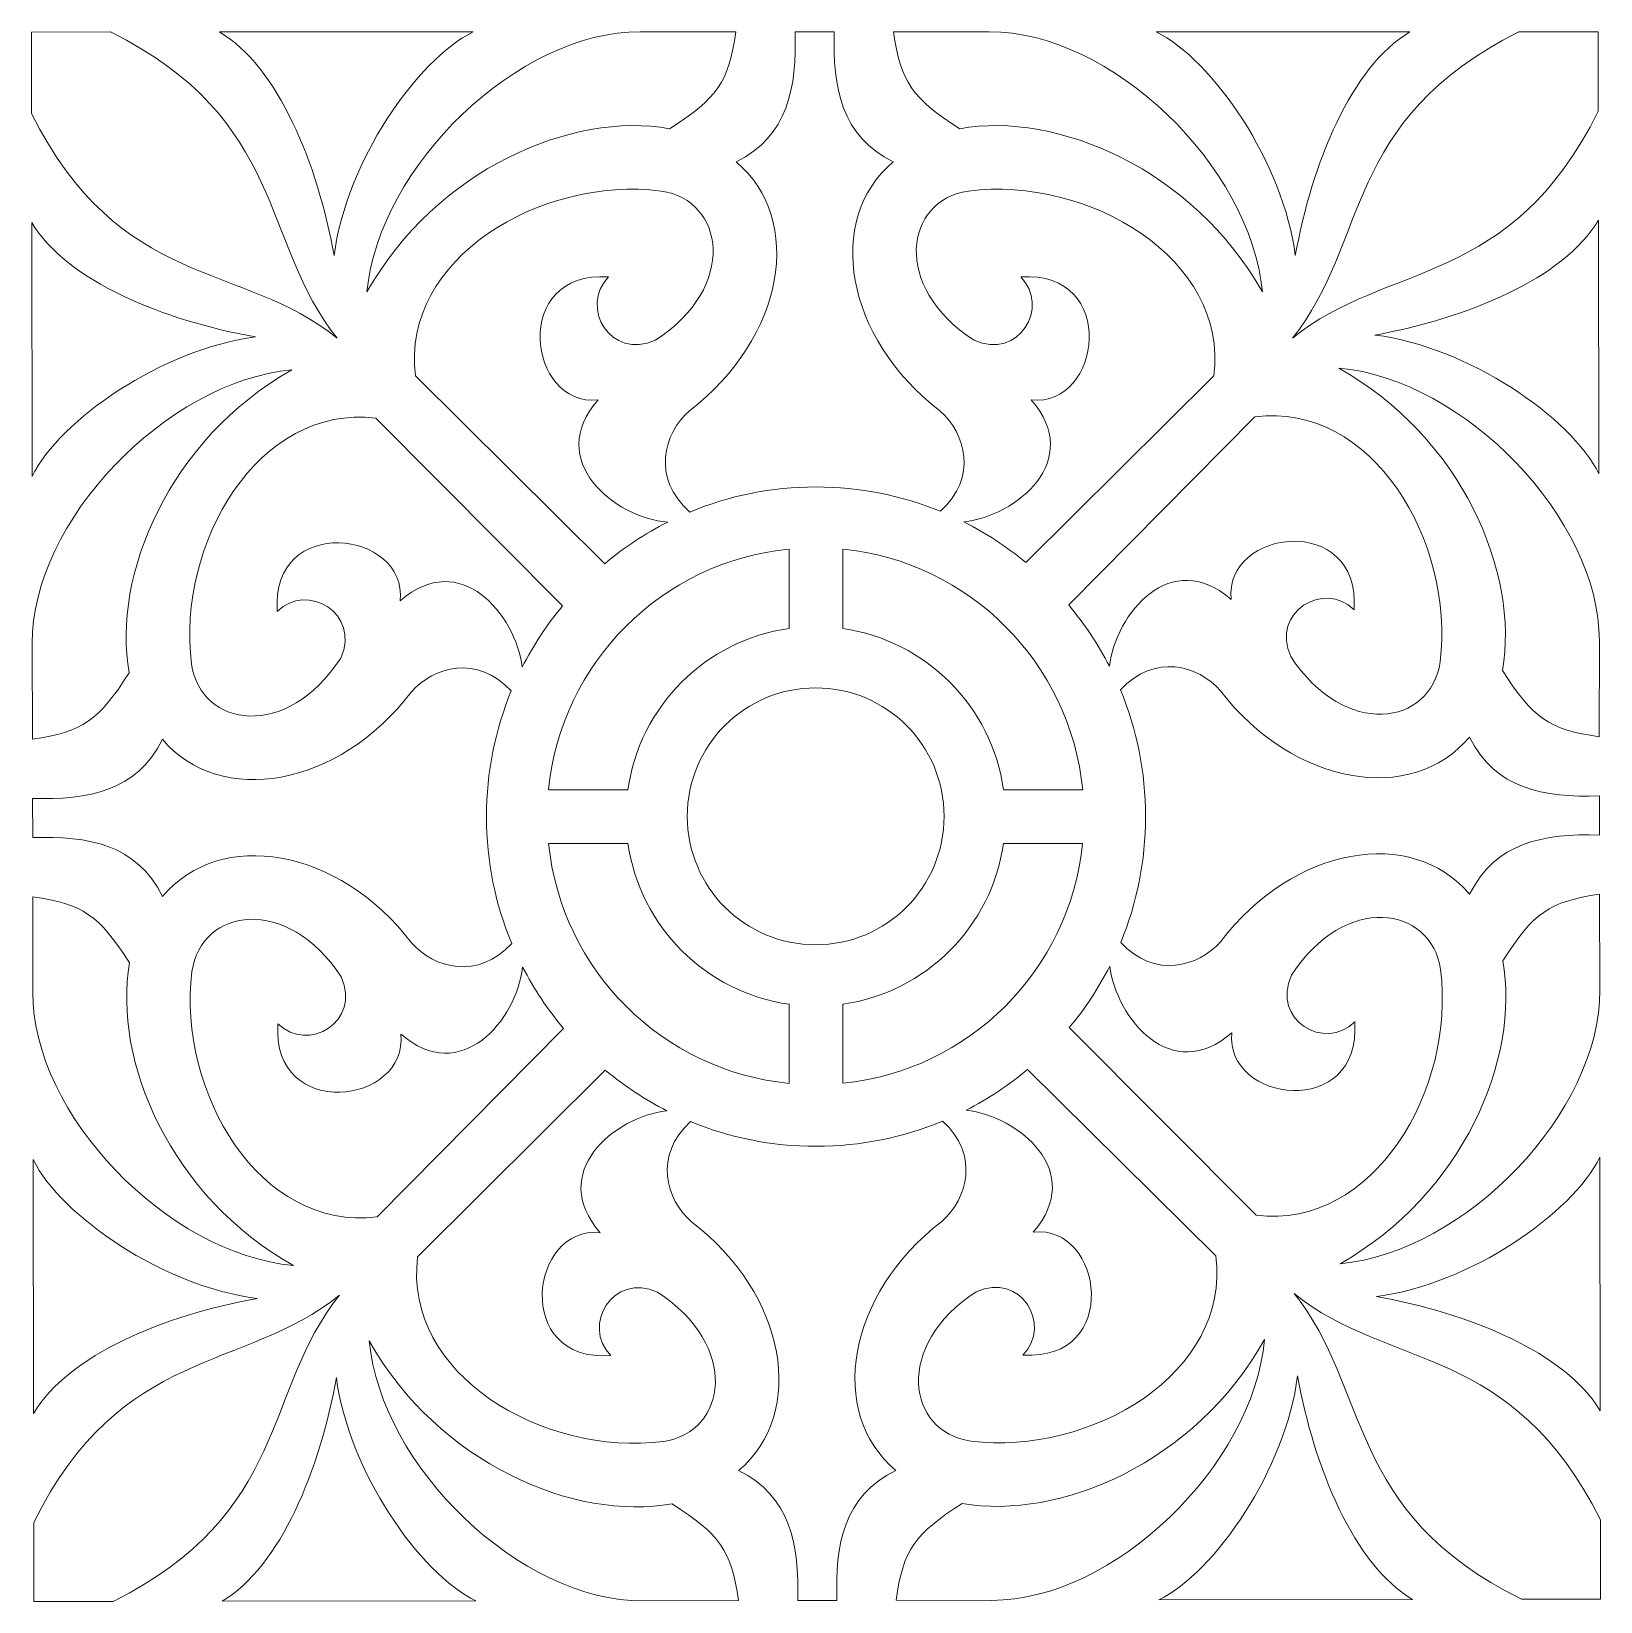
# Model space of a CAD drawing. Header units: centimetres. Extents: x -10.9 to 15.8, y -7.1 to 19.6.
import ezdxf

# ---------------------------------------------------------------- set-up
doc = ezdxf.new("R2010")
doc.units = ezdxf.units.CM
doc.header["$MEASUREMENT"] = 0
doc.layers.add('layer 1', color=7, linetype='Continuous')

msp = doc.modelspace()

# ---------------------------------------------------------------- linework, layer by layer
at = {"layer": 'layer 1', "color": 114, "lineweight": 9}
msp.add_ellipse((2.4389, 6.27047), major_axis=(0, 2.1821), ratio=1, dxfattribs=at)
for points, knots in [([(-5.69179, 14.39438), (-6.99603, 16.01442), (-6.54333, 18.10365), (-9.54363, 19.59446), (-9.54363, 19.59446), (-9.54363, 19.59446), (-10.88763, 19.59025), (-10.88763, 19.59025), (-10.88763, 19.59025), (-10.88763, 19.59025), (-10.88458, 18.20736), (-10.88458, 18.20736), (-10.88458, 18.20736), (-9.38915, 15.20936), (-7.31384, 15.69612), (-5.69179, 14.39438)], [0, 0, 0, 0, 0.2, 0.2, 0.2, 0.2, 0.4, 0.4, 0.4, 0.4, 0.6, 0.6, 0.6, 0.6, 1, 1, 1, 1]), ([(-7.6918, 19.59444), (-7.6918, 19.59444), (-3.38026, 19.59445), (-3.38026, 19.59445), (-3.38026, 19.59445), (-4.34356, 19.12269), (-5.54109, 17.37646), (-5.74449, 15.79381), (-5.74449, 15.79381), (-6.02473, 17.35757), (-6.69479, 19.00146), (-7.6918, 19.59444)], [0, 0, 0, 0, 0.25, 0.25, 0.25, 0.25, 0.5, 0.5, 0.5, 0.5, 1, 1, 1, 1]), ([(-5.18527, 15.17656), (-4.98733, 17.31493), (-2.61813, 19.6029), (-0.54311, 19.59816), (-0.54311, 19.59816), (-0.54311, 19.59816), (1.08418, 19.59444), (1.08418, 19.59444), (1.08418, 19.59444), (0.96099, 18.73848), (0.76675, 18.47004), (-0.04223, 17.95056), (-0.04223, 17.95056), (-1.69856, 18.24635), (-4.01052, 17.2622), (-5.18527, 15.17656)], [0, 0, 0, 0, 0.2, 0.2, 0.2, 0.2, 0.4, 0.4, 0.4, 0.4, 0.6, 0.6, 0.6, 0.6, 1, 1, 1, 1]), ([(0.29898, 11.43923), (-0.3521, 12.0177), (-0.14591, 12.7745), (0.29351, 13.15963), (0.29351, 13.15963), (1.9113, 14.39375), (2.25149, 16.40935), (1.08688, 17.38774), (1.08688, 17.38774), (1.9713, 17.82384), (2.11829, 18.65083), (2.08937, 19.59446), (2.08937, 19.59446), (2.08937, 19.59446), (2.75469, 19.59446), (2.75469, 19.59446), (2.75469, 19.59446), (2.72577, 18.65083), (2.87276, 17.82384), (3.75718, 17.38774), (3.75718, 17.38774), (2.59257, 16.40935), (2.93276, 14.39375), (4.55055, 13.15963), (4.55055, 13.15963), (4.98675, 12.77733), (5.19313, 12.02876), (4.55921, 11.45195), (4.55921, 11.45195), (3.90669, 11.71834), (3.19271, 11.86516), (2.44451, 11.86516), (2.44451, 11.86516), (1.68452, 11.86516), (0.95983, 11.71367), (0.29898, 11.43923)], [0, 0, 0, 0, 0.1, 0.1, 0.1, 0.1, 0.2, 0.2, 0.2, 0.2, 0.3, 0.3, 0.3, 0.3, 0.4, 0.4, 0.4, 0.4, 0.5, 0.5, 0.5, 0.5, 0.6, 0.6, 0.6, 0.6, 0.7, 0.7, 0.7, 0.7, 0.8, 0.8, 0.8, 0.8, 1, 1, 1, 1]), ([(10.02933, 15.17656), (9.83139, 17.31493), (7.46219, 19.6029), (5.38717, 19.59816), (5.38717, 19.59816), (5.38717, 19.59816), (3.75988, 19.59444), (3.75988, 19.59444), (3.75988, 19.59444), (3.88307, 18.73848), (4.07731, 18.47004), (4.88629, 17.95056), (4.88629, 17.95056), (6.54262, 18.24635), (8.85458, 17.2622), (10.02933, 15.17656)], [0, 0, 0, 0, 0.2, 0.2, 0.2, 0.2, 0.4, 0.4, 0.4, 0.4, 0.6, 0.6, 0.6, 0.6, 1, 1, 1, 1]), ([(12.53586, 19.59444), (12.53586, 19.59444), (8.22432, 19.59445), (8.22432, 19.59445), (8.22432, 19.59445), (9.18762, 19.12269), (10.38515, 17.37646), (10.58855, 15.79381), (10.58855, 15.79381), (10.86879, 17.35757), (11.53885, 19.00146), (12.53586, 19.59444)], [0, 0, 0, 0, 0.25, 0.25, 0.25, 0.25, 0.5, 0.5, 0.5, 0.5, 1, 1, 1, 1]), ([(15.73499, 19.59472), (15.73499, 19.59472), (15.7371, 18.25057), (15.7371, 18.25057), (15.7371, 18.25057), (14.25091, 15.24797), (12.15818, 15.69987), (10.54015, 14.39313), (10.54015, 14.39313), (11.84439, 16.01317), (11.38739, 18.10365), (14.38769, 19.59446), (14.38769, 19.59446), (14.38769, 19.59446), (15.73499, 19.59472), (15.73499, 19.59472)], [0, 0, 0, 0, 0.2, 0.2, 0.2, 0.2, 0.4, 0.4, 0.4, 0.4, 0.6, 0.6, 0.6, 0.6, 1, 1, 1, 1]), ([(-1.14657, 10.56198), (-1.14657, 10.56198), (-4.36039, 13.75109), (-4.36039, 13.75109), (-4.36039, 13.75109), (-4.61001, 15.74754), (-2.23389, 17.14615), (-0.18932, 16.89183), (-0.18932, 16.89183), (0.89411, 16.73468), (1.11842, 15.26791), (-0.28497, 14.35574), (-0.28497, 14.35574), (-1.04716, 14.01054), (-1.58123, 14.92418), (-1.07957, 15.43186), (-1.07957, 15.43186), (-2.74987, 15.54785), (-2.45289, 13.21328), (-1.258, 13.34439), (-1.258, 13.34439), (-2.16454, 12.30152), (-0.98023, 11.34609), (-0.07489, 11.26752), (-0.07489, 11.26752), (-0.45967, 11.07329), (-0.81904, 10.83602), (-1.14657, 10.56198)], [0, 0, 0, 0, 0.125, 0.125, 0.125, 0.125, 0.25, 0.25, 0.25, 0.25, 0.375, 0.375, 0.375, 0.375, 0.5, 0.5, 0.5, 0.5, 0.625, 0.625, 0.625, 0.625, 0.75, 0.75, 0.75, 0.75, 1, 1, 1, 1]), ([(4.95647, 11.2713), (5.85647, 11.37243), (6.99614, 12.31586), (6.10206, 13.34439), (6.10206, 13.34439), (7.29695, 13.21328), (7.59393, 15.54785), (5.92363, 15.43186), (5.92363, 15.43186), (6.42529, 14.92418), (5.89122, 14.01054), (5.12903, 14.35574), (5.12903, 14.35574), (3.72564, 15.26791), (3.94995, 16.73468), (5.03338, 16.89183), (5.03338, 16.89183), (7.07795, 17.14615), (9.45407, 15.74754), (9.20445, 13.75109), (9.20445, 13.75109), (9.20445, 13.75109), (6.0111, 10.5823), (6.0111, 10.5823), (6.0111, 10.5823), (5.68804, 10.84952), (5.33449, 11.08121), (4.95647, 11.2713)], [0, 0, 0, 0, 0.125, 0.125, 0.125, 0.125, 0.25, 0.25, 0.25, 0.25, 0.375, 0.375, 0.375, 0.375, 0.5, 0.5, 0.5, 0.5, 0.625, 0.625, 0.625, 0.625, 0.75, 0.75, 0.75, 0.75, 1, 1, 1, 1]), ([(-10.88171, 16.35553), (-10.88171, 16.35553), (-10.87506, 12.04399), (-10.87506, 12.04399), (-10.87506, 12.04399), (-10.40479, 13.00802), (-8.66042, 14.20824), (-7.07807, 14.41408), (-7.07807, 14.41408), (-8.64227, 14.69191), (-10.28719, 15.35943), (-10.88171, 16.35553)], [0, 0, 0, 0, 0.25, 0.25, 0.25, 0.25, 0.5, 0.5, 0.5, 0.5, 1, 1, 1, 1]), ([(15.73994, 16.39874), (15.73994, 16.39874), (15.74658, 12.0872), (15.74658, 12.0872), (15.74658, 12.0872), (15.27334, 13.04978), (13.52527, 14.24461), (11.94231, 14.44557), (11.94231, 14.44557), (13.50564, 14.72822), (15.14849, 15.40081), (15.73994, 16.39874)], [0, 0, 0, 0, 0.25, 0.25, 0.25, 0.25, 0.5, 0.5, 0.5, 0.5, 1, 1, 1, 1]), ([(11.32592, 13.8854), (13.46459, 13.69076), (15.75622, 11.32508), (15.75467, 9.25006), (15.75467, 9.25006), (15.75467, 9.25006), (15.75346, 7.62277), (15.75346, 7.62277), (15.75346, 7.62277), (14.89731, 7.74464), (14.62857, 7.93847), (14.10784, 8.74665), (14.10784, 8.74665), (14.40108, 10.40343), (13.41337, 12.71387), (11.32592, 13.8854)], [0, 0, 0, 0, 0.2, 0.2, 0.2, 0.2, 0.4, 0.4, 0.4, 0.4, 0.6, 0.6, 0.6, 0.6, 1, 1, 1, 1]), ([(-6.45997, 13.85581), (-8.59803, 13.65458), (-10.88235, 11.28185), (-10.8744, 9.20684), (-10.8744, 9.20684), (-10.8744, 9.20684), (-10.86818, 7.57956), (-10.86818, 7.57956), (-10.86818, 7.57956), (-10.01241, 7.70407), (-9.74427, 7.89872), (-9.22603, 8.7085), (-9.22603, 8.7085), (-9.52438, 10.36437), (-8.54379, 12.67785), (-6.45997, 13.85581)], [0, 0, 0, 0, 0.2, 0.2, 0.2, 0.2, 0.4, 0.4, 0.4, 0.4, 0.6, 0.6, 0.6, 0.6, 1, 1, 1, 1]), ([(-2.54854, 8.80295), (-2.65917, 9.70054), (-3.59989, 10.82241), (-4.62174, 9.93137), (-4.62174, 9.93137), (-4.49248, 11.12646), (-6.8275, 11.41984), (-6.70894, 9.74972), (-6.70894, 9.74972), (-6.20203, 10.25216), (-5.28757, 9.7195), (-5.63159, 8.95678), (-5.63159, 8.95678), (-6.5416, 7.55199), (-8.00871, 7.77404), (-8.16753, 8.85722), (-8.16753, 8.85722), (-8.425, 10.9014), (-7.03006, 13.27967), (-5.03323, 13.03313), (-5.03323, 13.03313), (-5.03323, 13.03313), (-1.86081, 9.84597), (-1.86081, 9.84597), (-1.86081, 9.84597), (-2.12689, 9.52641), (-2.35812, 9.17679), (-2.54854, 8.80295)], [0, 0, 0, 0, 0.125, 0.125, 0.125, 0.125, 0.25, 0.25, 0.25, 0.25, 0.375, 0.375, 0.375, 0.375, 0.5, 0.5, 0.5, 0.5, 0.625, 0.625, 0.625, 0.625, 0.75, 0.75, 0.75, 0.75, 1, 1, 1, 1]), ([(6.73795, 9.86021), (6.73795, 9.86021), (9.90172, 13.05832), (9.90172, 13.05832), (9.90172, 13.05832), (11.89779, 13.31102), (13.30006, 10.93706), (13.04889, 8.8921), (13.04889, 8.8921), (12.89341, 7.80843), (11.42699, 7.58186), (10.51266, 8.98384), (10.51266, 8.98384), (10.16628, 9.7455), (11.0791, 10.28098), (11.58755, 9.7801), (11.58755, 9.7801), (11.70096, 11.45058), (9.36686, 11.15), (9.49981, 9.95531), (9.49981, 9.95531), (8.47432, 10.84397), (7.53627, 9.71643), (7.42978, 8.81812), (7.42978, 8.81812), (7.23798, 9.19181), (7.00541, 9.54114), (6.73795, 9.86021)], [0, 0, 0, 0, 0.125, 0.125, 0.125, 0.125, 0.25, 0.25, 0.25, 0.25, 0.375, 0.375, 0.375, 0.375, 0.5, 0.5, 0.5, 0.5, 0.625, 0.625, 0.625, 0.625, 0.75, 0.75, 0.75, 0.75, 1, 1, 1, 1]), ([(-0.75212, 6.7193), (-0.75212, 6.7193), (-2.10121, 6.7193), (-2.10121, 6.7193), (-2.10121, 6.7193), (-1.89077, 8.88052), (-0.1713, 10.60024), (1.98994, 10.81062), (1.98994, 10.81062), (1.98994, 10.81062), (1.98994, 9.46146), (1.98994, 9.46146), (1.98994, 9.46146), (0.57003, 9.26315), (-0.55386, 8.13925), (-0.75212, 6.7193)], [0, 0, 0, 0, 0.2, 0.2, 0.2, 0.2, 0.4, 0.4, 0.4, 0.4, 0.6, 0.6, 0.6, 0.6, 1, 1, 1, 1]), ([(5.63127, 6.7193), (5.43344, 8.13615), (4.31405, 9.25824), (2.8985, 9.46015), (2.8985, 9.46015), (2.8985, 9.46015), (2.89849, 10.80926), (2.89849, 10.80926), (2.89849, 10.80926), (5.05319, 10.59273), (6.76586, 8.87598), (6.97566, 6.7193), (6.97566, 6.7193), (6.97566, 6.7193), (5.63127, 6.7193), (5.63127, 6.7193)], [0, 0, 0, 0, 0.2, 0.2, 0.2, 0.2, 0.4, 0.4, 0.4, 0.4, 0.6, 0.6, 0.6, 0.6, 1, 1, 1, 1]), ([(-2.72595, 4.11091), (-3.30103, 3.48358), (-4.04628, 3.68891), (-4.42803, 4.12311), (-4.42803, 4.12311), (-5.66464, 5.739), (-7.68076, 6.07608), (-8.65736, 4.90996), (-8.65736, 4.90996), (-9.09482, 5.79371), (-9.92204, 5.93943), (-10.86562, 5.90905), (-10.86562, 5.90905), (-10.86562, 5.90905), (-10.86665, 6.57437), (-10.86665, 6.57437), (-10.86665, 6.57437), (-9.92297, 6.5469), (-9.09621, 6.69517), (-8.66147, 7.58026), (-8.66147, 7.58026), (-7.68129, 6.41716), (-5.66622, 6.76046), (-4.43459, 8.38015), (-4.43459, 8.38015), (-4.05457, 8.8151), (-3.31105, 9.02272), (-2.73426, 8.39941), (-2.73426, 8.39941), (-3.00572, 7.74161), (-3.15549, 7.02084), (-3.15549, 6.26517), (-3.15549, 6.26517), (-3.15549, 5.50184), (-3.00267, 4.7741), (-2.72595, 4.11091)], [0, 0, 0, 0, 0.1, 0.1, 0.1, 0.1, 0.2, 0.2, 0.2, 0.2, 0.3, 0.3, 0.3, 0.3, 0.4, 0.4, 0.4, 0.4, 0.5, 0.5, 0.5, 0.5, 0.6, 0.6, 0.6, 0.6, 0.7, 0.7, 0.7, 0.7, 0.8, 0.8, 0.8, 0.8, 1, 1, 1, 1]), ([(7.61612, 8.41657), (8.19109, 9.04282), (8.93588, 8.83751), (9.31744, 8.40352), (9.31744, 8.40352), (10.55405, 6.78763), (12.57017, 6.45055), (13.54677, 7.61667), (13.54677, 7.61667), (13.98423, 6.73292), (14.81145, 6.5872), (15.75503, 6.61758), (15.75503, 6.61758), (15.75503, 6.61758), (15.75606, 5.95226), (15.75606, 5.95226), (15.75606, 5.95226), (14.81238, 5.97973), (13.98562, 5.83146), (13.55088, 4.94637), (13.55088, 4.94637), (12.5707, 6.10947), (10.55563, 5.76617), (9.324, 4.14648), (9.324, 4.14648), (8.94368, 3.71119), (8.1993, 3.50356), (7.62234, 4.12864), (7.62234, 4.12864), (7.8944, 4.78705), (8.0445, 5.50863), (8.0445, 6.26517), (8.0445, 6.26517), (8.0445, 7.02742), (7.89209, 7.75417), (7.61612, 8.41657)], [0, 0, 0, 0, 0.1, 0.1, 0.1, 0.1, 0.2, 0.2, 0.2, 0.2, 0.3, 0.3, 0.3, 0.3, 0.4, 0.4, 0.4, 0.4, 0.5, 0.5, 0.5, 0.5, 0.6, 0.6, 0.6, 0.6, 0.7, 0.7, 0.7, 0.7, 0.8, 0.8, 0.8, 0.8, 1, 1, 1, 1]), ([(-2.09985, 5.81116), (-1.88346, 3.65656), (-0.16654, 1.94372), (1.98994, 1.73366), (1.98994, 1.73366), (1.98994, 1.73366), (1.98994, 3.07804), (1.98994, 3.07804), (1.98994, 3.07804), (0.57318, 3.27591), (-0.54883, 4.3953), (-0.75077, 5.81074), (-0.75077, 5.81074), (-0.75077, 5.81074), (-2.09985, 5.81116), (-2.09985, 5.81116)], [0, 0, 0, 0, 0.2, 0.2, 0.2, 0.2, 0.4, 0.4, 0.4, 0.4, 0.6, 0.6, 0.6, 0.6, 1, 1, 1, 1]), ([(2.8985, 3.07936), (2.8985, 3.07936), (2.8985, 1.73503), (2.8985, 1.73503), (2.8985, 1.73503), (5.04832, 1.95106), (6.75812, 3.66098), (6.97425, 5.81074), (6.97425, 5.81074), (6.97425, 5.81074), (5.62993, 5.81074), (5.62993, 5.81074), (5.62993, 5.81074), (5.42843, 4.39831), (4.31103, 3.2807), (2.8985, 3.07936)], [0, 0, 0, 0, 0.2, 0.2, 0.2, 0.2, 0.4, 0.4, 0.4, 0.4, 0.6, 0.6, 0.6, 0.6, 1, 1, 1, 1]), ([(-6.43651, -1.35877), (-8.57518, -1.16413), (-10.86681, 1.20155), (-10.86526, 3.27657), (-10.86526, 3.27657), (-10.86526, 3.27657), (-10.86405, 4.90386), (-10.86405, 4.90386), (-10.86405, 4.90386), (-10.0079, 4.78199), (-9.73916, 4.58816), (-9.21843, 3.77998), (-9.21843, 3.77998), (-9.51167, 2.1232), (-8.52396, -0.18724), (-6.43651, -1.35877)], [0, 0, 0, 0, 0.2, 0.2, 0.2, 0.2, 0.4, 0.4, 0.4, 0.4, 0.6, 0.6, 0.6, 0.6, 1, 1, 1, 1]), ([(-1.84708, 2.66787), (-1.84708, 2.66787), (-5.01231, -0.53169), (-5.01231, -0.53169), (-5.01231, -0.53169), (-7.00838, -0.78439), (-8.41065, 1.58957), (-8.15948, 3.63453), (-8.15948, 3.63453), (-8.004, 4.7182), (-6.53758, 4.94477), (-5.62325, 3.54279), (-5.62325, 3.54279), (-5.27687, 2.78113), (-6.18969, 2.24565), (-6.69814, 2.74653), (-6.69814, 2.74653), (-6.81155, 1.07605), (-4.47745, 1.37663), (-4.6104, 2.57132), (-4.6104, 2.57132), (-3.584, 1.68187), (-2.64522, 2.81218), (-2.54012, 3.71088), (-2.54012, 3.71088), (-2.34801, 3.33683), (-2.11502, 2.98718), (-1.84708, 2.66787)], [0, 0, 0, 0, 0.125, 0.125, 0.125, 0.125, 0.25, 0.25, 0.25, 0.25, 0.375, 0.375, 0.375, 0.375, 0.5, 0.5, 0.5, 0.5, 0.625, 0.625, 0.625, 0.625, 0.75, 0.75, 0.75, 0.75, 1, 1, 1, 1]), ([(7.43753, 3.72728), (7.54607, 2.82911), (8.48793, 1.70303), (9.51115, 2.59526), (9.51115, 2.59526), (9.38189, 1.40017), (11.71691, 1.10679), (11.59835, 2.77691), (11.59835, 2.77691), (11.09144, 2.27447), (10.17698, 2.80713), (10.521, 3.56985), (10.521, 3.56985), (11.43101, 4.97464), (12.89812, 4.75259), (13.05694, 3.66941), (13.05694, 3.66941), (13.31441, 1.62523), (11.91947, -0.75304), (9.92264, -0.5065), (9.92264, -0.5065), (9.92264, -0.5065), (6.74834, 2.68253), (6.74834, 2.68253), (6.74834, 2.68253), (7.01505, 3.00255), (7.24675, 3.35277), (7.43753, 3.72728)], [0, 0, 0, 0, 0.125, 0.125, 0.125, 0.125, 0.25, 0.25, 0.25, 0.25, 0.375, 0.375, 0.375, 0.375, 0.5, 0.5, 0.5, 0.5, 0.625, 0.625, 0.625, 0.625, 0.75, 0.75, 0.75, 0.75, 1, 1, 1, 1]), ([(11.34938, -1.32918), (13.48744, -1.12795), (15.77176, 1.24478), (15.76381, 3.31979), (15.76381, 3.31979), (15.76381, 3.31979), (15.75759, 4.94707), (15.75759, 4.94707), (15.75759, 4.94707), (14.90182, 4.82256), (14.63368, 4.62791), (14.11544, 3.81813), (14.11544, 3.81813), (14.41379, 2.16226), (13.4332, -0.15122), (11.34938, -1.32918)], [0, 0, 0, 0, 0.2, 0.2, 0.2, 0.2, 0.4, 0.4, 0.4, 0.4, 0.6, 0.6, 0.6, 0.6, 1, 1, 1, 1]), ([(-0.09034, 1.27058), (-0.98866, 1.16262), (-2.11589, 0.22045), (-1.22335, -0.80313), (-1.22335, -0.80313), (-2.41844, -0.67387), (-2.71182, -3.00889), (-1.0417, -2.89033), (-1.0417, -2.89033), (-1.54414, -2.38342), (-1.01148, -1.46896), (-0.24876, -1.81298), (-0.24876, -1.81298), (1.15603, -2.72299), (0.93398, -4.1901), (-0.1492, -4.34892), (-0.1492, -4.34892), (-2.19338, -4.60639), (-4.57165, -3.21145), (-4.32511, -1.21462), (-4.32511, -1.21462), (-4.32511, -1.21462), (-1.13612, 1.95962), (-1.13612, 1.95962), (-1.13612, 1.95962), (-0.81579, 1.69291), (-0.46522, 1.46125), (-0.09034, 1.27058)], [0, 0, 0, 0, 0.125, 0.125, 0.125, 0.125, 0.25, 0.25, 0.25, 0.25, 0.375, 0.375, 0.375, 0.375, 0.5, 0.5, 0.5, 0.5, 0.625, 0.625, 0.625, 0.625, 0.75, 0.75, 0.75, 0.75, 1, 1, 1, 1]), ([(6.03976, 1.97187), (6.03976, 1.97187), (9.23971, -1.1937), (9.23971, -1.1937), (9.23971, -1.1937), (9.49241, -3.18977), (7.11845, -4.59204), (5.07349, -4.34087), (5.07349, -4.34087), (3.98982, -4.18539), (3.76325, -2.71897), (5.16523, -1.80464), (5.16523, -1.80464), (5.92689, -1.45826), (6.46237, -2.37108), (5.96149, -2.87953), (5.96149, -2.87953), (7.63197, -2.99294), (7.33139, -0.65884), (6.1367, -0.79179), (6.1367, -0.79179), (7.02677, 0.23533), (5.89425, 1.1747), (4.99524, 1.2787), (4.99524, 1.2787), (5.36986, 1.47075), (5.72, 1.7038), (6.03976, 1.97187)], [0, 0, 0, 0, 0.125, 0.125, 0.125, 0.125, 0.25, 0.25, 0.25, 0.25, 0.375, 0.375, 0.375, 0.375, 0.5, 0.5, 0.5, 0.5, 0.625, 0.625, 0.625, 0.625, 0.75, 0.75, 0.75, 0.75, 1, 1, 1, 1]), ([(4.59608, 1.09357), (5.22464, 0.51837), (5.01934, -0.22747), (4.58491, -0.60942), (4.58491, -0.60942), (2.96902, -1.84603), (2.63194, -3.86215), (3.79806, -4.83875), (3.79806, -4.83875), (2.91431, -5.27621), (2.76859, -6.10343), (2.79897, -7.04701), (2.79897, -7.04701), (2.79897, -7.04701), (2.13365, -7.04804), (2.13365, -7.04804), (2.13365, -7.04804), (2.16112, -6.10436), (2.01285, -5.2776), (1.12776, -4.84286), (1.12776, -4.84286), (2.29086, -3.86268), (1.94756, -1.84761), (0.32787, -0.61598), (0.32787, -0.61598), (-0.10756, -0.23554), (-0.31514, 0.5092), (0.31065, 1.08623), (0.31065, 1.08623), (0.96834, 0.81488), (1.689, 0.66517), (2.44451, 0.66517), (2.44451, 0.66517), (3.2068, 0.66517), (3.93364, 0.81757), (4.59608, 1.09357)], [0, 0, 0, 0, 0.1, 0.1, 0.1, 0.1, 0.2, 0.2, 0.2, 0.2, 0.3, 0.3, 0.3, 0.3, 0.4, 0.4, 0.4, 0.4, 0.5, 0.5, 0.5, 0.5, 0.6, 0.6, 0.6, 0.6, 0.7, 0.7, 0.7, 0.7, 0.8, 0.8, 0.8, 0.8, 1, 1, 1, 1]), ([(-10.85053, -3.87211), (-10.85053, -3.87211), (-10.85717, 0.43943), (-10.85717, 0.43943), (-10.85717, 0.43943), (-10.38393, -0.52315), (-8.63586, -1.71798), (-7.0529, -1.91894), (-7.0529, -1.91894), (-8.61623, -2.20159), (-10.25908, -2.87418), (-10.85053, -3.87211)], [0, 0, 0, 0, 0.25, 0.25, 0.25, 0.25, 0.5, 0.5, 0.5, 0.5, 1, 1, 1, 1]), ([(15.77112, -3.8289), (15.77112, -3.8289), (15.76447, 0.48264), (15.76447, 0.48264), (15.76447, 0.48264), (15.2942, -0.48139), (13.54983, -1.68161), (11.96748, -1.88745), (11.96748, -1.88745), (13.53168, -2.16528), (15.1766, -2.8328), (15.77112, -3.8289)], [0, 0, 0, 0, 0.25, 0.25, 0.25, 0.25, 0.5, 0.5, 0.5, 0.5, 1, 1, 1, 1]), ([(-5.65355, -1.86408), (-7.27158, -3.17082), (-9.3615, -2.72134), (-10.84769, -5.72394), (-10.84769, -5.72394), (-10.84769, -5.72394), (-10.84558, -7.06809), (-10.84558, -7.06809), (-10.84558, -7.06809), (-10.84558, -7.06809), (-9.49934, -7.06597), (-9.49934, -7.06597), (-9.49934, -7.06597), (-6.50134, -5.57054), (-6.95529, -3.48613), (-5.65355, -1.86408)], [0, 0, 0, 0, 0.2, 0.2, 0.2, 0.2, 0.4, 0.4, 0.4, 0.4, 0.6, 0.6, 0.6, 0.6, 1, 1, 1, 1]), ([(10.56798, -1.83691), (11.87472, -3.45494), (11.42936, -5.54289), (14.43196, -7.02908), (14.43196, -7.02908), (14.43196, -7.02908), (15.77611, -7.02697), (15.77611, -7.02697), (15.77611, -7.02697), (15.77611, -7.02697), (15.77399, -5.68073), (15.77399, -5.68073), (15.77399, -5.68073), (14.27856, -2.68273), (12.19003, -3.13865), (10.56798, -1.83691)], [0, 0, 0, 0, 0.2, 0.2, 0.2, 0.2, 0.4, 0.4, 0.4, 0.4, 0.6, 0.6, 0.6, 0.6, 1, 1, 1, 1]), ([(-5.14779, -2.64136), (-4.94656, -4.77942), (-2.57383, -7.06374), (-0.49882, -7.05579), (-0.49882, -7.05579), (-0.49882, -7.05579), (1.12846, -7.04957), (1.12846, -7.04957), (1.12846, -7.04957), (1.00395, -6.1938), (0.8093, -5.92566), (-0.00048, -5.40742), (-0.00048, -5.40742), (-1.65635, -5.70577), (-3.96983, -4.72518), (-5.14779, -2.64136)], [0, 0, 0, 0, 0.2, 0.2, 0.2, 0.2, 0.4, 0.4, 0.4, 0.4, 0.6, 0.6, 0.6, 0.6, 1, 1, 1, 1]), ([(10.06679, -2.6179), (9.87215, -4.75657), (7.50647, -7.0482), (5.43145, -7.04665), (5.43145, -7.04665), (5.43145, -7.04665), (3.80416, -7.04544), (3.80416, -7.04544), (3.80416, -7.04544), (3.92603, -6.18929), (4.11986, -5.92055), (4.92804, -5.39982), (4.92804, -5.39982), (6.58482, -5.69306), (8.89526, -4.70535), (10.06679, -2.6179)], [0, 0, 0, 0, 0.2, 0.2, 0.2, 0.2, 0.4, 0.4, 0.4, 0.4, 0.6, 0.6, 0.6, 0.6, 1, 1, 1, 1]), ([(-7.64751, -7.0631), (-7.64751, -7.0631), (-3.33597, -7.05645), (-3.33597, -7.05645), (-3.33597, -7.05645), (-4.3, -6.58618), (-5.50022, -4.84181), (-5.70606, -3.25946), (-5.70606, -3.25946), (-5.98389, -4.82366), (-6.65141, -6.46858), (-7.64751, -7.0631)], [0, 0, 0, 0, 0.25, 0.25, 0.25, 0.25, 0.5, 0.5, 0.5, 0.5, 1, 1, 1, 1]), ([(12.58013, -7.03192), (12.58013, -7.03192), (8.26859, -7.03856), (8.26859, -7.03856), (8.26859, -7.03856), (9.23117, -6.56532), (10.426, -4.81725), (10.62696, -3.23429), (10.62696, -3.23429), (10.90961, -4.79762), (11.5822, -6.44047), (12.58013, -7.03192)], [0, 0, 0, 0, 0.25, 0.25, 0.25, 0.25, 0.5, 0.5, 0.5, 0.5, 1, 1, 1, 1])]:
    msp.add_open_spline(points, degree=3, knots=knots, dxfattribs=at)
at = {"layer": 'layer 1', "color": 250, "lineweight": 9}
msp.add_open_spline([(0.88126, 4.74214), (0.8898, 4.73363), (0.8984, 4.72518), (0.90708, 4.71681)], degree=3, dxfattribs=at)

doc.saveas('drawing.dxf')
